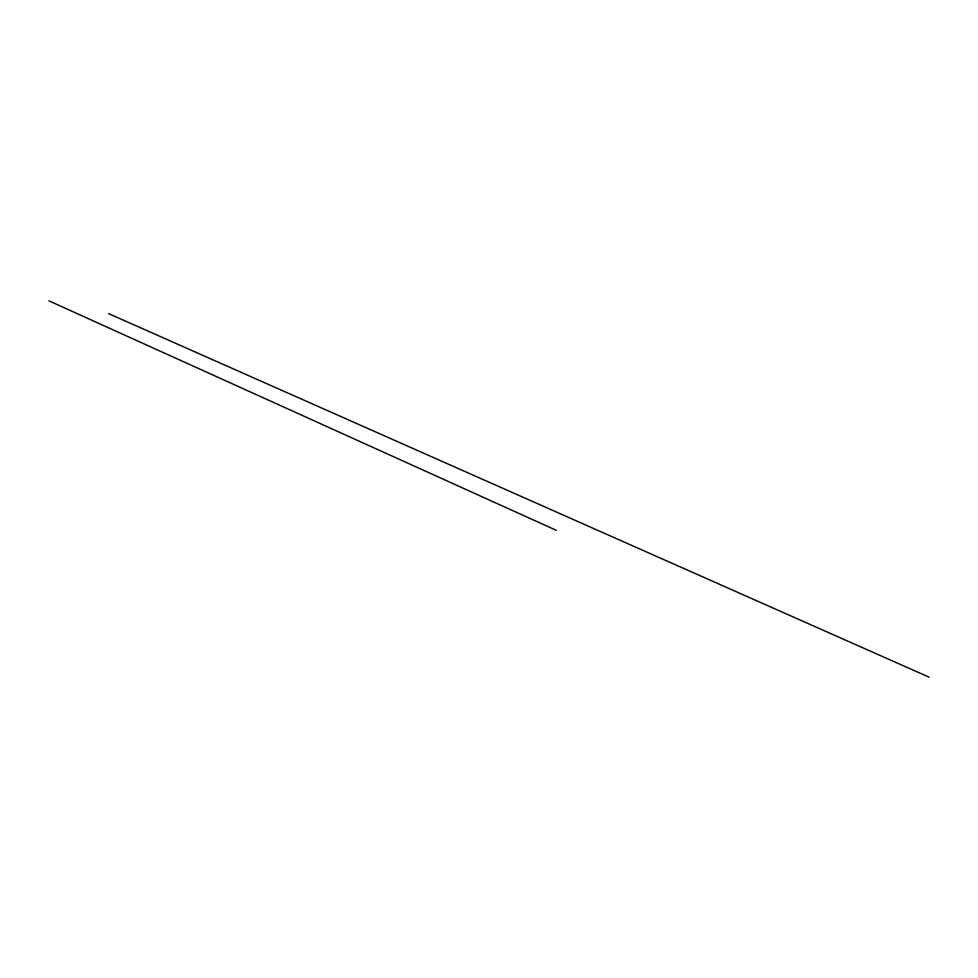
<?xml version="1.0" encoding="UTF-8"?>
<svg xmlns="http://www.w3.org/2000/svg" width="978" height="978" viewBox="0 0 978 978"><rect width="100%" height="100%" fill="white"/><g stroke="black" fill="none" stroke-linecap="round" stroke-linejoin="round"><path stroke-width="1.47" d="M108.631 313.62L929.1 677.167M48.9 300.833L556.372 530.357"/></g></svg>
